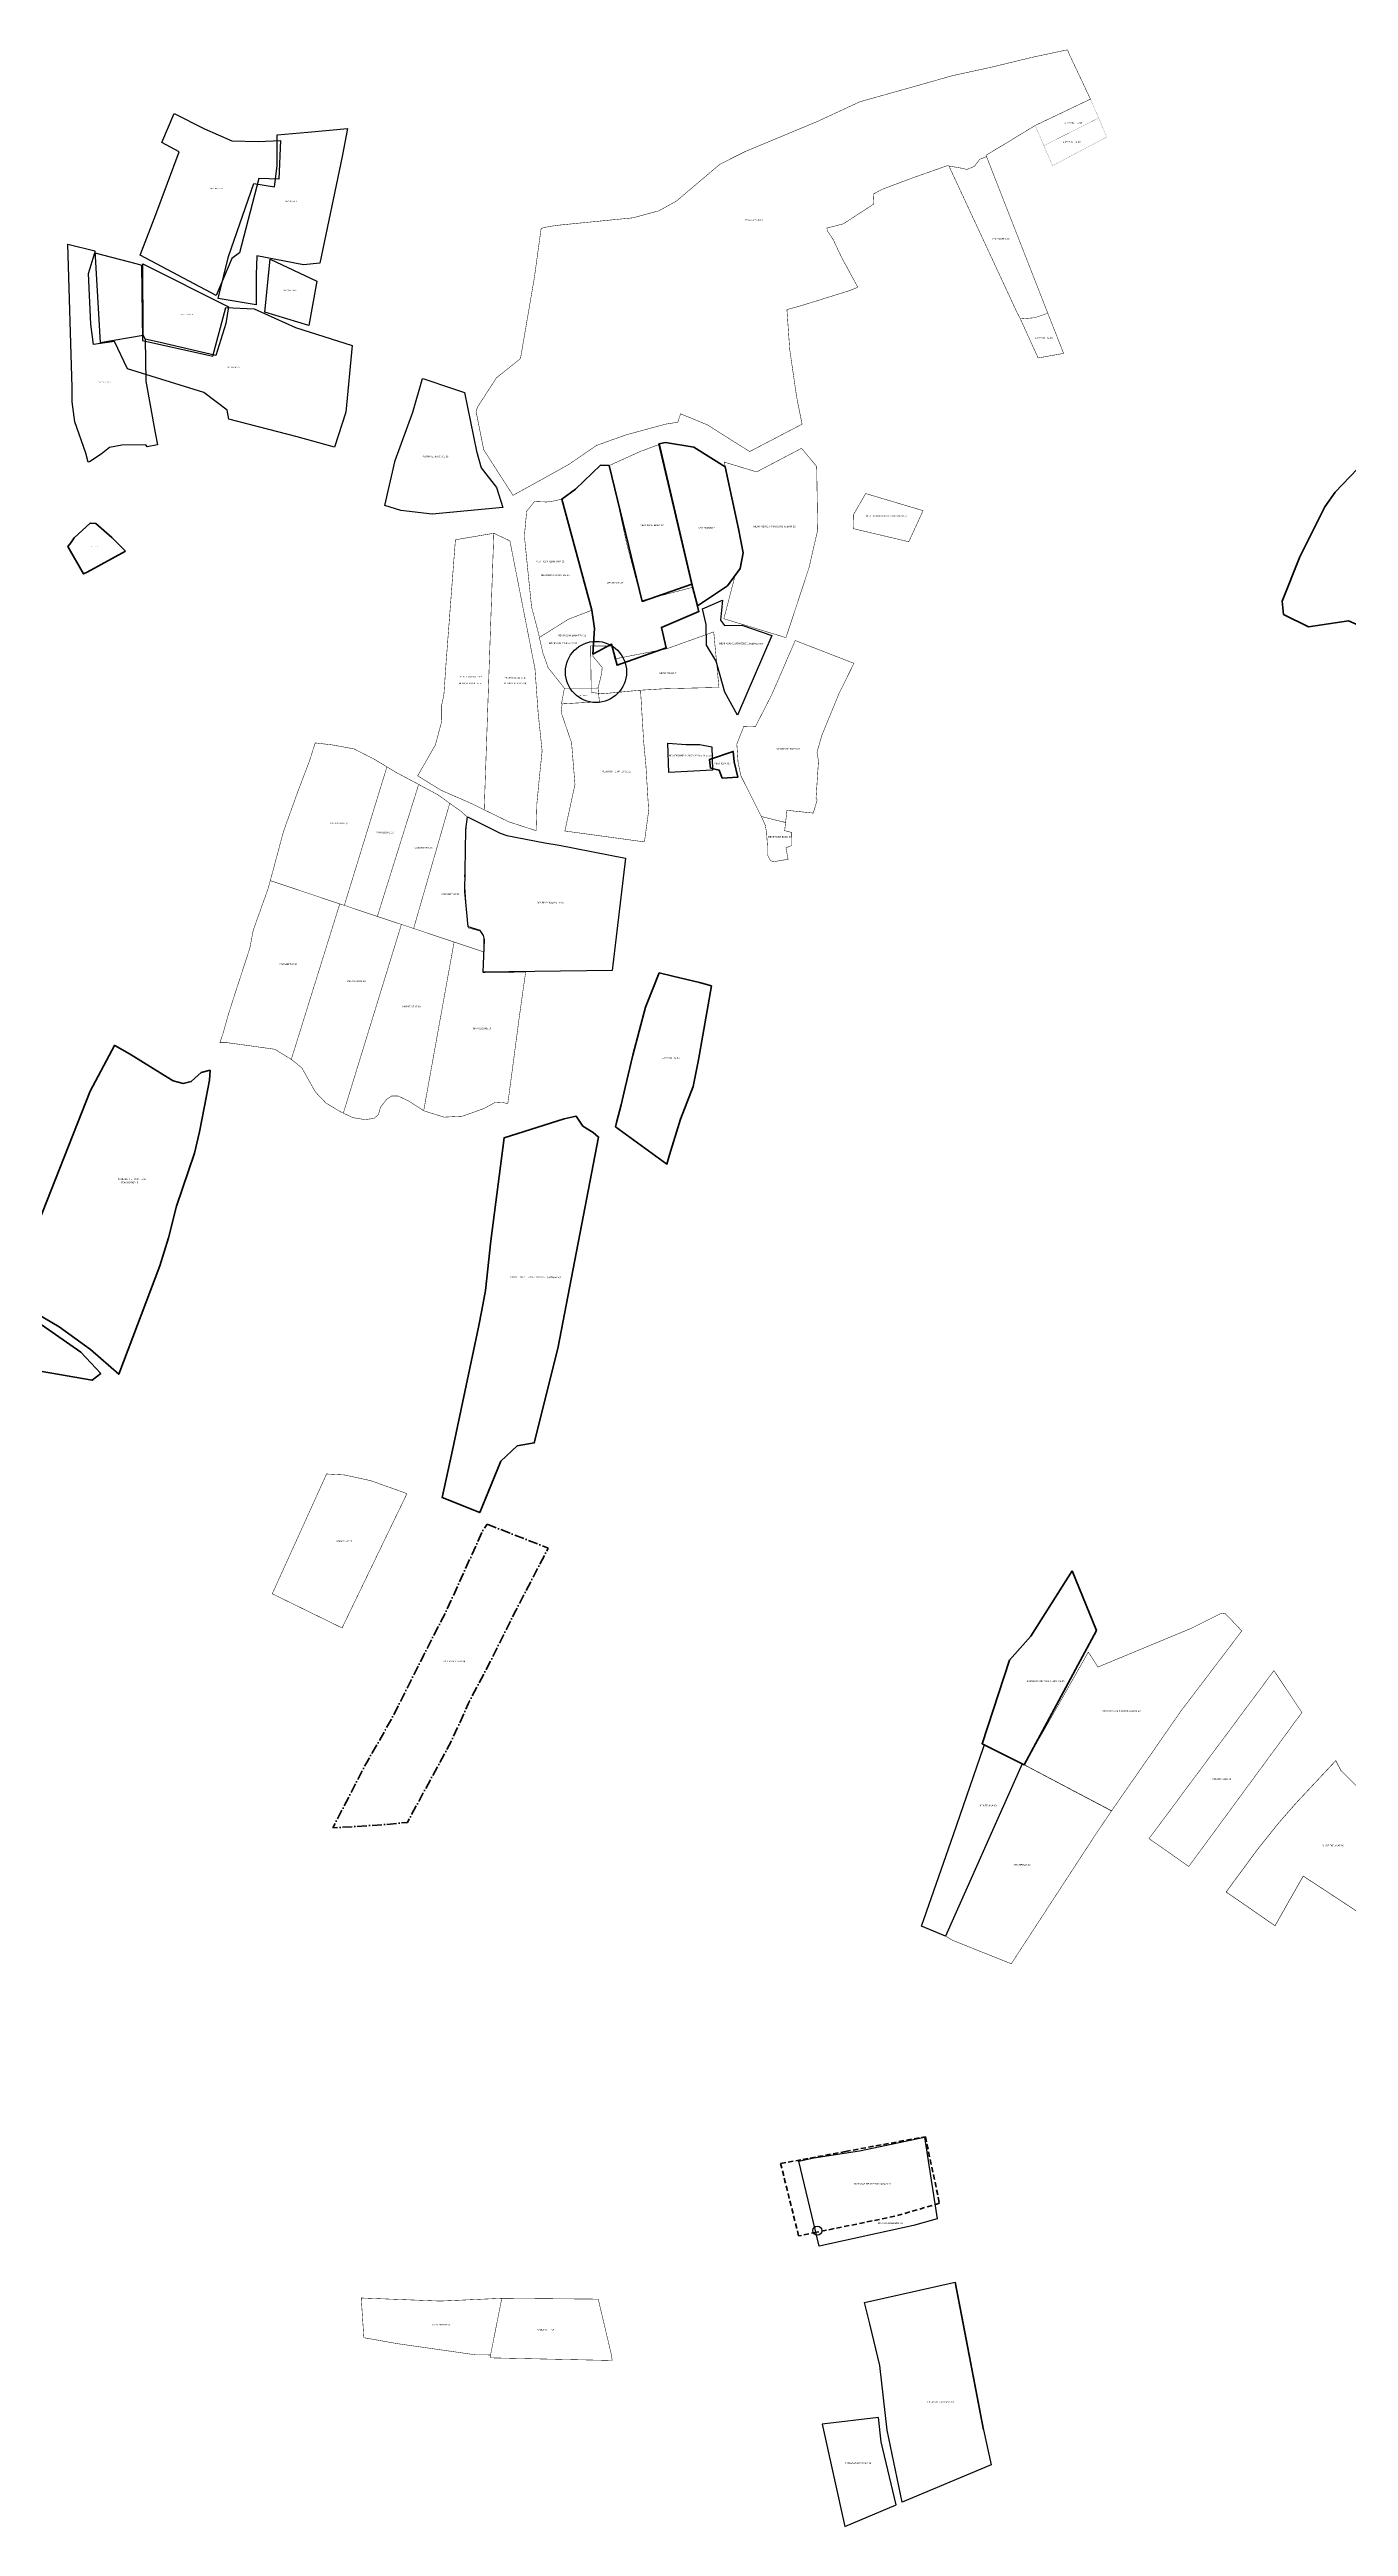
# Model space of a CAD drawing. Header units: metres. Extents: x 245125 to 394351, y 270578 to 4233311.
# Drawn here: x 268509 to 269308, y 4191200 to 4192721 of the extents above; entities that cross this region are included whole.
import ezdxf
from ezdxf.lldxf.tags import DXFTag

# ---------------------------------------------------------------- set-up
doc = ezdxf.new("R2010")
doc.units = ezdxf.units.M
for name, pattern in [('DASHDOT_LINE', [18, 12, -3, 0, -3]), ('HIDDEN2', [4.7625, 3.175, -1.5875]), ('t-orio', [0.79, 0.5, -0.12, 0.05, -0.12])]:
    doc.linetypes.add(name, pattern=pattern)
for name, color, linetype in [('t-orio', 7, 't-orio'), ('topo2010', 207, 'Continuous'), ('topo2011', 23, 'Continuous'), ('topo2013', 66, 'Continuous'), ('topo2015', 137, 'Continuous'), ('topo2016', 36, 'Continuous'), ('topo2017', 2, 'Continuous'), ('topo2018', 5, 'Continuous'), ('topo2019', 6, 'Continuous'), ('topo2020', 3, 'Continuous'), ('topo2021', 4, 'Continuous'), ('topo2022', 30, 'Continuous'), ('topo2023', 41, 'Continuous'), ('topo2026', 192, 'Continuous')]:
    doc.layers.add(name, color=color, linetype=linetype)
doc.styles.get("Standard").update_dxf_attribs({"font": 'arial.ttf'})
tags = doc.linetypes.add('BORDER2', pattern=[0.875, 0.25, -0.125, 0.25, -0.125, 0, -0.125]).pattern_tags.tags
tags[14:15] = [DXFTag(74, 4), DXFTag(75, 0), DXFTag(340, '0'), DXFTag(46, 1.0), DXFTag(50, 0.0), DXFTag(44, 0.0), DXFTag(45, 0.0)]
tags[12:13] = [DXFTag(74, 4), DXFTag(75, 0), DXFTag(340, '0'), DXFTag(46, 1.0), DXFTag(50, 0.0), DXFTag(44, 0.0), DXFTag(45, 0.0)]
tags[10:11] = [DXFTag(74, 4), DXFTag(75, 0), DXFTag(340, '0'), DXFTag(46, 1.0), DXFTag(50, 0.0), DXFTag(44, 0.0), DXFTag(45, 0.0)]
tags[8:9] = [DXFTag(74, 4), DXFTag(75, 0), DXFTag(340, '0'), DXFTag(46, 1.0), DXFTag(50, 0.0), DXFTag(44, 0.0), DXFTag(45, 0.0)]
tags[6:7] = [DXFTag(74, 4), DXFTag(75, 0), DXFTag(340, '0'), DXFTag(46, 1.0), DXFTag(50, 0.0), DXFTag(44, 0.0), DXFTag(45, 0.0)]
tags[4:5] = [DXFTag(74, 4), DXFTag(75, 0), DXFTag(340, '0'), DXFTag(46, 1.0), DXFTag(50, 0.0), DXFTag(44, 0.0), DXFTag(45, 0.0)]
tags = doc.linetypes.add('DASHDOT2', pattern=[0.5, 0.25, -0.125, 0, -0.125]).pattern_tags.tags
tags[10:11] = [DXFTag(74, 4), DXFTag(75, 0), DXFTag(340, '0'), DXFTag(46, 1.0), DXFTag(50, 0.0), DXFTag(44, 0.0), DXFTag(45, 0.0)]
tags[8:9] = [DXFTag(74, 4), DXFTag(75, 0), DXFTag(340, '0'), DXFTag(46, 1.0), DXFTag(50, 0.0), DXFTag(44, 0.0), DXFTag(45, 0.0)]
tags[6:7] = [DXFTag(74, 4), DXFTag(75, 0), DXFTag(340, '0'), DXFTag(46, 1.0), DXFTag(50, 0.0), DXFTag(44, 0.0), DXFTag(45, 0.0)]
tags[4:5] = [DXFTag(74, 4), DXFTag(75, 0), DXFTag(340, '0'), DXFTag(46, 1.0), DXFTag(50, 0.0), DXFTag(44, 0.0), DXFTag(45, 0.0)]
tags = doc.linetypes.add('HIDDEN', pattern=[0.375, 0.25, -0.125]).pattern_tags.tags
tags[6:7] = [DXFTag(74, 4), DXFTag(75, 0), DXFTag(340, '0'), DXFTag(46, 1.0), DXFTag(50, 0.0), DXFTag(44, 0.0), DXFTag(45, 0.0)]
tags[4:5] = [DXFTag(74, 4), DXFTag(75, 0), DXFTag(340, '0'), DXFTag(46, 1.0), DXFTag(50, 0.0), DXFTag(44, 0.0), DXFTag(45, 0.0)]

msp = doc.modelspace()

# ---------------------------------------------------------------- linework, layer by layer
at = {"color": 207}
msp.add_line((268765, 4192242.2), (268766, 4192249.9), dxfattribs=at)
for p, q in [((268766, 4192249.9), (268766, 4192249.9)), ((269108.2, 4191667.7), (269108.2, 4191667.7))]:
    msp.add_line(p, q)
at = {"color": 36}
msp.add_line((269065.9, 4191349.9), (269070, 4191328.7), dxfattribs=at)
at = {"layer": 't-orio', "color": 4, "const_width": 0.3}
msp.add_lwpolyline([(268825.6, 4192329), (268846.3, 4192329.1), (268847.1, 4192320.7), (268823.8, 4192319.4)], close=True, dxfattribs=at)
at = {"layer": 't-orio', "color": 30, "linetype": 't-orio', "ltscale": 40, "const_width": 0.3}
msp.add_lwpolyline([(269108.3, 4191667.7), (269110.3, 4191671.1), (269147.7, 4191736.9), (269153.6, 4191727.7), (269185.9, 4191741.1), (269210.5, 4191751.3), (269228.7, 4191760.4), (269231.6, 4191760.8), (269236.6, 4191755.6), (269242, 4191749.9), (269220.8, 4191721.9), (269204.7, 4191700.8), (269185.8, 4191673.6), (269164.3, 4191642.7), (269162, 4191639.4)], close=True, dxfattribs=at)
at = {"layer": 'topo2010', "color": 207}
for p, q in [((268764.4, 4192204.1), (268765, 4192242.2)), ((268766, 4192249.9), (268786.1, 4192240)), ((268786.1, 4192240), (268790.2, 4192238.6)), ((268790.2, 4192238.6), (268813.6, 4192234)), ((268813.6, 4192234), (268822.3, 4192232.6)), ((268822.3, 4192232.6), (268863.1, 4192224.6)), ((268863.1, 4192224.6), (268855, 4192155.6)), ((268766.5, 4192182.5), (268764.4, 4192204.1)), ((268773.8, 4192180.1), (268766.5, 4192182.5)), ((268775.9, 4192177), (268773.8, 4192180.1)), ((268775.6, 4192154.5), (268776.5, 4192174.7)), ((268776.5, 4192174.7), (268775.9, 4192177)), ((268855, 4192155.6), (268775.6, 4192154.5))]:
    msp.add_line(p, q, dxfattribs=at)
at = {"layer": 'topo2011', "color": 23}
for p, q in [((268910.5, 4192377.8), (268922.8, 4192383.1)), ((268912.8, 4192368.1), (268910.5, 4192377.8)), ((268922.8, 4192383.1), (268921.5, 4192370.8)), ((268913, 4192355.4), (268912.8, 4192368.1)), ((268921.5, 4192370.8), (268924.1, 4192367.5)), ((268924.1, 4192367.5), (268934.6, 4192367.7)), ((268934.6, 4192367.7), (268953.1, 4192361.4)), ((268918.9, 4192345.7), (268913, 4192355.4)), ((268953.1, 4192361.4), (268932.1, 4192312.5)), ((268924.2, 4192326.6), (268918.9, 4192345.7)), ((268932.1, 4192312.5), (268924.2, 4192326.6)), ((268889.8, 4192277.3), (268889.2, 4192295.2)), ((268889.2, 4192295.2), (268900.5, 4192294.4)), ((268900.5, 4192294.4), (268908.8, 4192294.4)), ((268908.8, 4192294.4), (268916.3, 4192292.9)), ((268916.3, 4192292.9), (268916.6, 4192278.7)), ((268916.6, 4192278.7), (268889.8, 4192277.3))]:
    msp.add_line(p, q, dxfattribs=at)
at = {"layer": 'topo2011', "color": 23, "linetype": 'HIDDEN', "lineweight": 60, "ltscale": 6}
msp.add_lwpolyline([(268750.4, 4191831.8), (268773.6, 4191822.6), (268786.6, 4191854.2), (268796.5, 4191863.5), (268807.1, 4191865.4), (268821.6, 4191923.3), (268846.6, 4192053.3), (268843.3, 4192056.1), (268837, 4192060), (268832.8, 4192066.2), (268825.4, 4192064.4), (268788.5, 4192052.9), (268780.3, 4191989.6), (268777, 4191959), (268774.9, 4191947), (268772.8, 4191936.4), (268756.9, 4191860.9), (268750.4, 4191831.8), (268773.6, 4191822.6)], dxfattribs=at)
at = {"layer": 'topo2013', "color": 66}
for points in [[(268612.8, 4192568.5), (268619.2, 4192594.3), (268634.6, 4192639), (268647.3, 4192637), (268649.1, 4192650), (268649.1, 4192669), (268667.8, 4192670.7), (268692.3, 4192672.9), (268689, 4192655.7), (268675.3, 4192590.2), (268665.2, 4192589.2), (268636.5, 4192594.6), (268636.1, 4192582.9), (268636.1, 4192564.5)], [(268537, 4192596.5), (268562.9, 4192589.8), (268565.6, 4192588.8), (268566.2, 4192542.7), (268609.4, 4192533), (268617.5, 4192562.8), (268634.8, 4192562), (268660.2, 4192550.6), (268695.2, 4192539.5), (268691.2, 4192498.5), (268684.2, 4192477), (268661.4, 4192483.4), (268619.3, 4192494.3), (268618.3, 4192499.9), (268603.9, 4192510.7), (268557, 4192525.2), (268549.1, 4192542.1), (268536.2, 4192540.1), (268534.5, 4192552.7), (268533.1, 4192583.7), (268537, 4192596.5)]]:
    msp.add_lwpolyline(points, close=True, dxfattribs=at)
at = {"layer": 'topo2015', "color": 137}
for p, q in [((269112.3, 4191746.7), (269137.7, 4191786.8)), ((269099.3, 4191731.9), (269112.3, 4191746.7)), ((269082.4, 4191680.6), (269099.3, 4191731.9))]:
    msp.add_line(p, q, dxfattribs=at)
at = {"layer": 'topo2015', "color": 137, "linetype": 'HIDDEN', "lineweight": 40, "ltscale": 4}
for points in [[(268883.8, 4192154.2), (268892.3, 4192152.1), (268908.7, 4192148.2), (268916, 4192146.1), (268908.1, 4192100.8), (268904.7, 4192084.4), (268897, 4192064.2), (268890.3, 4192042.4), (268888.6, 4192036.7), (268859.3, 4192058), (268857, 4192059.6), (268857.7, 4192062.2), (268860.4, 4192073.1), (268862.9, 4192083.8), (268867.7, 4192103.5), (268875.4, 4192133), (268879.5, 4192143.3), (268883.8, 4192154.2)], [(269137.7, 4191786.8), (269152.7, 4191750.2), (269123.8, 4191696.6), (269108.2, 4191667.7), (269082.4, 4191680.6), (269099.3, 4191731.9), (269112.3, 4191746.7), (269137.7, 4191786.8)]]:
    msp.add_lwpolyline(points, dxfattribs=at)
at = {"layer": 'topo2016', "color": 36}
for p, q in [((269010.1, 4191337.4), (269065.9, 4191349.9)), ((269010.1, 4191337.4), (269065.9, 4191349.9)), ((269083.3, 4191259.1), (269065.9, 4191349.9)), ((269013.4, 4191324.2), (269010.1, 4191337.4)), ((269070, 4191328.7), (269083.3, 4191259.1)), ((269019.5, 4191298.6), (269013.4, 4191324.2)), ((269024, 4191258.8), (269019.5, 4191298.6)), ((269033.3, 4191214.6), (269024, 4191258.8)), ((269083.3, 4191259.1), (269088, 4191237.6)), ((269088, 4191237.6), (269033.3, 4191214.6))]:
    msp.add_line(p, q, dxfattribs=at)
at = {"layer": 'topo2016', "color": 36, "linetype": 'HIDDEN2', "lineweight": 40}
msp.add_lwpolyline([(269047.5, 4191439.2), (269056.2, 4191398.3), (269028.7, 4191390.3), (268980.6, 4191380.5), (268969.6, 4191378.2), (268958.5, 4191422.8), (268972.1, 4191425.2), (268998.4, 4191430.1), (269047.5, 4191439.2)], dxfattribs=at)
at = {"layer": 'topo2016', "color": 36, "linetype": 'HIDDEN', "lineweight": 30}
msp.add_lwpolyline([(269054.7, 4191388.7), (269040.3, 4191384.6), (268982.3, 4191372), (268969.7, 4191424.2), (268978.9, 4191426.3), (269007, 4191430.6), (269046.9, 4191438.9), (269054.7, 4191388.7)], dxfattribs=at)
at = {"layer": 'topo2016', "color": 36}
msp.add_lwpolyline([(268984, 4191262.6), (268998, 4191199.7), (269029.6, 4191213), (269020.3, 4191251.8), (269018.6, 4191266.7), (268984, 4191262.6)], dxfattribs=at)
at = {"layer": 'topo2016', "color": 1}
msp.add_circle((268981.1, 4191381.5), 2.8, dxfattribs=at)
at = {"layer": 'topo2017', "color": 2, "linetype": 'HIDDEN', "lineweight": 40, "ltscale": 9}
for points in [[(268907.4, 4192379.6), (268903.9, 4192392.9), (268883.7, 4192479.1), (268887.7, 4192479.9), (268905.2, 4192477.1), (268924.5, 4192465.1), (268932.6, 4192426.9), (268935.4, 4192412.1), (268933.7, 4192402.6), (268925.9, 4192392), (268907.4, 4192379.6)], [(268853.1, 4192465.8), (268847.7, 4192466), (268832.4, 4192451.3), (268824, 4192445.2), (268842.4, 4192376.9), (268844.1, 4192365.6), (268843.1, 4192350), (268854.6, 4192356), (268858, 4192343.1), (268888.2, 4192353.9), (268885.2, 4192366.4), (268908.3, 4192376.1), (268903.9, 4192392.9), (268873.5, 4192382.3)]]:
    msp.add_lwpolyline(points, close=True, dxfattribs=at)
at = {"layer": 'topo2017', "color": 2, "linetype": 'HIDDEN', "lineweight": 40, "ltscale": 5}
msp.add_lwpolyline([(268922.5, 4192273.8), (268932.3, 4192274.4), (268930, 4192283.7), (268929.4, 4192290.2), (268914.7, 4192285.2), (268915.5, 4192279.9), (268920.7, 4192278.7)], close=True, dxfattribs=at)
at = {"layer": 'topo2017', "color": 1}
msp.add_circle((268845, 4192339), 18.8, dxfattribs=at)
at = {"layer": 'topo2018', "color": 5, "linetype": 'DASHDOT2', "lineweight": 60, "ltscale": 5, "flags": 128}
msp.add_lwpolyline([(269267.7, 4192374.2), (269283.1, 4192366.7), (269307.6, 4192370.4), (269321.7, 4192364.2), (269343.9, 4192352.8), (269346.6, 4192348.4), (269346.7, 4192343.9), (269344.2, 4192335.2), (269338.8, 4192330.9), (269359.3, 4192318.2), (269385.3, 4192298.2), (269412.8, 4192358.2), (269423.8, 4192388.3), (269433.5, 4192411.6), (269442.6, 4192431.6), (269463.3, 4192431), (269522.1, 4192428.2), (269546.9, 4192422.3), (269544.1, 4192437.5), (269548.3, 4192460.6), (269546.7, 4192471.8), (269543.3, 4192478.4), (269537.9, 4192484.8), (269513.9, 4192504), (269508.6, 4192507.8), (269493.9, 4192502.4), (269435.5, 4192484.4), (269417.4, 4192519.1), (269405.9, 4192538.9), (269385.9, 4192532.5), (269334.1, 4192526.1), (269330.6, 4192496.4), (269327.4, 4192478.7), (269322, 4192468.6), (269317.7, 4192468.4), (269299.5, 4192449.4), (269293, 4192440.5), (269291.6, 4192437.6), (269277.8, 4192409.8), (269266.8, 4192382.4)], close=True, dxfattribs=at)
at = {"layer": 'topo2018', "color": 5, "linetype": 'DASHDOT2', "lineweight": 60, "ltscale": 0.3}
msp.add_lwpolyline([(268555.7, 4192413.3), (268532.3, 4192400.4), (268530, 4192399.2), (268520.4, 4192416.1), (268522.1, 4192418.4), (268524.3, 4192421.3), (268524.3, 4192421.3), (268534, 4192430.5), (268537.5, 4192430.3), (268547.3, 4192421.5), (268555.7, 4192413.3)], close=True, dxfattribs=at)
at = {"layer": 'topo2018', "color": 5, "linetype": 'BORDER2', "lineweight": 60, "ltscale": 20}
msp.add_lwpolyline([(268501.4, 4191944.6), (268515.1, 4191936.7), (268534.2, 4191922.8), (268551.6, 4191907.6), (268576.8, 4191974.2), (268582.2, 4191991.4), (268587.1, 4192010.8), (268598.1, 4192043.3), (268601.2, 4192056.5), (268604.3, 4192072.3), (268607.5, 4192088.2), (268607.8, 4192094.3), (268602.3, 4192092.9), (268598.5, 4192089.4), (268596.2, 4192087.4), (268591.3, 4192086.2), (268585.1, 4192087.9), (268578.8, 4192091.7), (268559.3, 4192103.8), (268549.6, 4192109.3), (268549, 4192109.6), (268549, 4192109.6), (268534.1, 4192081.4), (268483.5, 4191953.1)], dxfattribs=at)
at = {"layer": 'topo2018', "color": 5, "linetype": 'DASHDOT2', "lineweight": 60, "ltscale": 12, "flags": 128}
msp.add_lwpolyline([(268320, 4191889.7), (268314.6, 4191893.7), (268316, 4191900.6), (268314.1, 4191915.7), (268309.5, 4191945.7), (268309.5, 4191955.4), (268312.3, 4191969), (268317.2, 4191975.3), (268323.3, 4191977.3), (268337.1, 4191973.1), (268352.4, 4191968.2), (268378.9, 4191967.7), (268398, 4191967.8), (268418.5, 4191964.4), (268447.6, 4191957.6), (268470.6, 4191952.2), (268486.3, 4191946.4), (268503.9, 4191938.2), (268528.3, 4191921.2), (268540.6, 4191908.1), (268535.2, 4191903.9), (268487.9, 4191912.2), (268476.6, 4191916.3), (268452.7, 4191913.9), (268434, 4191917.6), (268418.6, 4191921.7), (268396.3, 4191925.5), (268372.1, 4191930.3), (268364.6, 4191898.5), (268360.5, 4191876.2), (268345.7, 4191880.6), (268329.2, 4191883)], close=True, dxfattribs=at)
at = {"layer": 'topo2018', "color": 5, "linetype": 'DASHDOT_LINE', "lineweight": 60, "ltscale": 0.5, "flags": 128}
msp.add_lwpolyline([(268778.1, 4191815.4), (268815.7, 4191800.8), (268795.7, 4191762.5), (268779.2, 4191729.4), (268766.4, 4191705), (268756.3, 4191682.5), (268739, 4191650.6), (268729.1, 4191632.3), (268718.4, 4191631.2), (268696.4, 4191629.7), (268683.2, 4191628.9), (268694.9, 4191651.5), (268703.7, 4191668.5), (268711.4, 4191681.7), (268720.7, 4191698.4), (268738.9, 4191734.7), (268752.8, 4191761.7), (268775.4, 4191811.4)], close=True, dxfattribs=at)
at = {"layer": 'topo2019', "color": 6, "ltscale": 10, "const_width": 0.3}
for points in [[(268811.3, 4192611.5), (268816, 4192612.6), (268822.4, 4192613.5), (268867.9, 4192618), (268883.7, 4192622.3), (268894.5, 4192628.3), (268921.2, 4192650.9), (268937, 4192658.8), (268981.4, 4192677.3), (269007.3, 4192689.3), (269040.5, 4192698.6), (269064.1, 4192705.3), (269087.6, 4192710.4), (269113.7, 4192716.7), (269134.9, 4192721.2), (269136.1, 4192718.2), (269149, 4192690.9), (269115, 4192674.7), (269099.9, 4192665.5), (269084.8, 4192656.4), (269085.1, 4192655.6), (269080.9, 4192653.9), (269077.7, 4192649.6), (269073, 4192647.7), (269069.1, 4192648.6), (269062, 4192649.8), (269060.8, 4192650), (269055.6, 4192648.1), (269050.4, 4192646.3), (269039.9, 4192642.6), (269020.5, 4192635.3), (269015.4, 4192632.5), (269015.7, 4192626.4), (268997.1, 4192614.3), (268987, 4192611.7), (268987.2, 4192610.1), (268990.9, 4192604.5), (268996.2, 4192593.3), (269006, 4192575.3), (269000.1, 4192573), (268972.1, 4192564.3), (268962.4, 4192561.6), (268964.1, 4192537.3), (268968.3, 4192508.3), (268971.7, 4192491.2), (268939.5, 4192474.4), (268929.3, 4192480.8), (268913.5, 4192490.8), (268897, 4192497.6), (268895.3, 4192492.4), (268888.1, 4192491.3), (268864, 4192484.8), (268845.4, 4192478.2), (268828.3, 4192466.5), (268810.9, 4192456.8), (268794, 4192447.5), (268783.1, 4192464.4), (268776, 4192475.5), (268771.3, 4192499), (268772.2, 4192501.7), (268783.8, 4192519.7), (268798.6, 4192531.5), (268807.1, 4192581)], [(269085.1, 4192655.6), (269122.8, 4192559.3), (269114.7, 4192556.6), (269105.9, 4192555.9), (269103.6, 4192560.3), (269098.3, 4192571.8), (269062, 4192649.8), (269069.1, 4192648.6), (269073, 4192647.7), (269077.7, 4192649.6), (269080.9, 4192653.9)], [(269122.8, 4192559.3), (269132.5, 4192534.7), (269116.8, 4192531.9), (269105.9, 4192555.9), (269114.7, 4192556.6)]]:
    msp.add_lwpolyline(points, close=True, dxfattribs=at)
at = {"layer": 'topo2019', "color": 6, "ltscale": 2}
for points in [[(268611.6, 4192570.2), (268564.8, 4192595), (268574.5, 4192620), (268588.8, 4192658.6), (268578.1, 4192664.3), (268585.7, 4192682.1), (268604.3, 4192672.6), (268621.2, 4192665.2), (268637.4, 4192664.9), (268651, 4192665.4), (268650.1, 4192641.8), (268637.7, 4192642.1), (268625.8, 4192596.4), (268621.2, 4192592.9), (268611.6, 4192570.2)], [(268520.3, 4192601.8), (268536.9, 4192597.6), (268540.2, 4192541.3), (268566.7, 4192545.9), (268567.8, 4192543.4), (268568.2, 4192517.6), (268574, 4192485.9), (268575.4, 4192478.5), (268569.1, 4192477.2), (268568.3, 4192478.6), (268553.6, 4192478.3), (268545.9, 4192476.9), (268540.9, 4192472.7), (268533.6, 4192468), (268532.8, 4192467.9), (268531.4, 4192473.4), (268524.7, 4192492.6), (268522.9, 4192505), (268523, 4192513.7), (268520.3, 4192601.8)], [(268567.8, 4192543.4), (268566.7, 4192545.9), (268566.5, 4192589.8), (268619.2, 4192563.3), (268617.5, 4192553.1), (268611.3, 4192533.5), (268577, 4192541.3)], [(268668.4, 4192551.9), (268641.5, 4192560.1), (268644.8, 4192592.6), (268673.5, 4192579)], [(268715.3, 4192441.3), (268721.6, 4192468.8), (268732.5, 4192498.6), (268738.4, 4192519.2), (268739.1, 4192519), (268756.2, 4192513.3), (268764.2, 4192510.7), (268771.6, 4192474.7), (268774.5, 4192464.3), (268783.8, 4192452.3), (268787.8, 4192440.1), (268744.4, 4192436), (268725.1, 4192438.2)]]:
    msp.add_lwpolyline(points, close=True, dxfattribs=at)
at = {"layer": 'topo2019', "color": 6, "ltscale": 5, "const_width": 0.1}
msp.add_lwpolyline([(269115, 4192674.7), (269149, 4192690.9), (269154, 4192679.3), (269120.4, 4192662.3)], close=True, dxfattribs=at)
at = {"layer": 'topo2019', "color": 6, "const_width": 0.1}
msp.add_lwpolyline([(269120.3, 4192662.3), (269154, 4192679.3), (269159, 4192667.6), (269125.7, 4192650)], close=True, dxfattribs=at)
at = {"layer": 'topo2019', "color": 6, "ltscale": 50, "const_width": 0.3}
for points in [[(268776.3, 4192254.3), (268769.1, 4192257.9), (268749.8, 4192266.3), (268735.4, 4192275.2), (268746.3, 4192294.2), (268750.2, 4192308.8), (268750.1, 4192318.4), (268751.5, 4192324.9), (268752.9, 4192345.2), (268758.6, 4192420.2), (268782.2, 4192424.2)], [(268782.2, 4192424.2), (268792.1, 4192419.5), (268807.5, 4192341), (268809.5, 4192313.3), (268811.9, 4192290.6), (268810, 4192271.9), (268808.7, 4192258.2), (268808.2, 4192241.5), (268791.5, 4192246.9), (268776.3, 4192254.3)], [(268672.4, 4192295.4), (268682.8, 4192294.2), (268696.4, 4192291.7), (268709.2, 4192285.1), (268716.5, 4192280.7), (268690.3, 4192195.6), (268687.5, 4192196.5), (268644.8, 4192210.8), (268652.9, 4192241), (268661.8, 4192265.7), (268668.8, 4192284.1)], [(268716.5, 4192280.7), (268721.4, 4192277.7), (268736, 4192269.9), (268710.6, 4192188.8), (268690.3, 4192195.6)], [(268736, 4192269.9), (268747.9, 4192263.5), (268755.1, 4192258.3), (268732.9, 4192181.4), (268725.4, 4192183.9), (268710.6, 4192188.8)], [(268687.5, 4192196.5), (268657.7, 4192101), (268647.6, 4192107.2), (268627.6, 4192110), (268618, 4192111.3), (268613.8, 4192111.3), (268615.8, 4192117.1), (268619.3, 4192129.6), (268626.8, 4192152.8), (268630.7, 4192164.6), (268632.2, 4192169.3), (268634.3, 4192180.3), (268643.5, 4192206.1), (268644.8, 4192210.8)], [(268725.4, 4192183.9), (268689.7, 4192068), (268687.6, 4192069), (268679, 4192074.2), (268672.5, 4192081), (268664.2, 4192095.8), (268657.7, 4192101), (268687.5, 4192196.5), (268690.3, 4192195.6), (268710.6, 4192188.8)], [(268757.8, 4192173.1), (268739.1, 4192069.5), (268729.9, 4192075.4), (268723.4, 4192078.5), (268719.4, 4192078.5), (268716.3, 4192076.5), (268712.5, 4192071.5), (268711.3, 4192067.1), (268708.5, 4192064.7), (268702.9, 4192064), (268695.6, 4192065.2), (268689.7, 4192068), (268725.4, 4192183.9), (268732.9, 4192181.4)], [(268776, 4192167), (268776.1, 4192159.7), (268775.6, 4192154.3), (268801.8, 4192154.6), (268800.4, 4192145.1), (268797.6, 4192125.1), (268793.7, 4192095.5), (268790.8, 4192073.9), (268787.4, 4192074.5), (268785.2, 4192074.6), (268782.9, 4192074.5), (268776.1, 4192070.8), (268763, 4192066.1), (268751.7, 4192065.5), (268739.2, 4192069.4), (268739.1, 4192069.5), (268757.8, 4192173.1)]]:
    msp.add_lwpolyline(points, close=True, dxfattribs=at)
at = {"layer": 'topo2019', "color": 6, "ltscale": 49, "const_width": 0.3}
msp.add_lwpolyline([(268755.1, 4192258.3), (268762.3, 4192253.2), (268766, 4192249.7), (268764.8, 4192238), (268764.1, 4192213.4), (268765.8, 4192187.9), (268766.7, 4192181.7), (268773.6, 4192179.9), (268775.8, 4192176.8), (268776, 4192167), (268757.8, 4192173.1), (268732.9, 4192181.4)], close=True, dxfattribs=at)
at = {"layer": 'topo2019', "color": 6, "lineweight": 35, "ltscale": 7.5, "const_width": 0.3}
msp.add_lwpolyline([(269100.3, 4191545.4), (269085.1, 4191551.5), (269080, 4191553.5), (269064.1, 4191559.9), (269059.9, 4191562.4), (269045.2, 4191568.5), (269063.4, 4191620.8), (269064.8, 4191624.9), (269083.2, 4191678.2), (269083.8, 4191679.9), (269085.8, 4191678.8), (269107.1, 4191668.2), (269161.9, 4191639.3), (269151.6, 4191624)], close=True, dxfattribs=at)
at = {"layer": 'topo2019', "color": 6}
msp.add_lwpolyline([(269083.8, 4191679.9), (269085.8, 4191678.8), (269107.1, 4191668.2), (269059.9, 4191562.4), (269045.2, 4191568.5), (269063.4, 4191620.8), (269064.8, 4191624.9), (269083.2, 4191678.2), (269083.8, 4191679.9)], dxfattribs=at)
at = {"layer": 'topo2019', "color": 6, "linetype": 't-orio', "ltscale": 50, "const_width": 0.3}
for points in [[(268700.7, 4191340.1), (268749.3, 4191338.2), (268787.1, 4191339.9), (268780.2, 4191305.1), (268773.3, 4191305.2), (268770.9, 4191305.2), (268722.6, 4191312.1), (268702.3, 4191315.7)], [(268787.1, 4191339.9), (268846.4, 4191339.4), (268854.2, 4191306.4), (268855, 4191301.7), (268781.4, 4191303.3), (268779.9, 4191303.3), (268780.2, 4191305.1)]]:
    msp.add_lwpolyline(points, close=True, dxfattribs=at)
at = {"layer": 'topo2020', "color": 3, "lineweight": 40, "ltscale": 50, "const_width": 0.3}
msp.add_lwpolyline([(268679.4, 4191846.3), (268690.4, 4191845.7), (268706.5, 4191842.2), (268706.5, 4191842.2), (268724.8, 4191835.7), (268728.8, 4191834.2), (268688.9, 4191751.7), (268667.5, 4191762.2), (268646, 4191772.7)], close=True, dxfattribs=at)
at = {"layer": 'topo2020', "color": 3, "ltscale": 5, "const_width": 0.35}
msp.add_lwpolyline([(269299.8, 4191670.2), (269303, 4191664.1), (269312.9, 4191654.3), (269334.6, 4191635.1), (269345.6, 4191624), (269334.5, 4191603.7), (269324.2, 4191582.9), (269319.4, 4191573.3), (269279.8, 4191599.3), (269273.1, 4191587.5), (269271.1, 4191584), (269262.5, 4191568.8), (269259.5, 4191570.8), (269242.9, 4191582.3), (269232.4, 4191589.5), (269243.1, 4191604), (269251.4, 4191615.3), (269264.6, 4191631.8), (269275.2, 4191643.9)], close=True, dxfattribs=at)
at = {"layer": 'topo2021', "color": 4, "const_width": 0.3}
for points in [[(268824, 4192445.2), (268842.4, 4192376.9), (268844.1, 4192365.6), (268843.1, 4192348.7), (268848.8, 4192341.8), (268848.6, 4192338.7), (268847.5, 4192333.9), (268846.3, 4192329.1), (268825.6, 4192329), (268815.6, 4192341.6), (268812.4, 4192350.6), (268810.2, 4192360.2), (268809.8, 4192362.3), (268805.4, 4192379), (268802.8, 4192404.5), (268801, 4192422.6), (268802.4, 4192437.7), (268807.2, 4192443.7), (268814.8, 4192443.4), (268818.9, 4192444), (268824, 4192445.2)], [(268825.6, 4192329), (268846.3, 4192329.1), (268847.5, 4192333.9), (268848.6, 4192338.7), (268848.8, 4192341.8), (268843.1, 4192348.7), (268844.1, 4192365.6), (268842.4, 4192376.9), (268828.1, 4192371.4), (268810.2, 4192360.2), (268812.4, 4192350.6), (268815.6, 4192341.6), (268825.6, 4192329)]]:
    msp.add_lwpolyline(points, dxfattribs=at)
msp.add_lwpolyline([(268841.7, 4192355), (268854.6, 4192354.9), (268856.5, 4192347), (268888.4, 4192353.2), (268917.4, 4192363.6), (268920.6, 4192329.5), (268887.4, 4192328.7), (268871.2, 4192327.7), (268849, 4192325.6), (268842.1, 4192326.4)], close=True, dxfattribs=at)
at = {"layer": 'topo2022', "color": 30, "linetype": 't-orio', "ltscale": 35, "const_width": 0.3}
for points in [[(268923.9, 4192467.9), (268943.8, 4192461.9), (268971.4, 4192476.4), (268980.7, 4192465.2), (268981.3, 4192426.2), (268976, 4192403.1), (268961.8, 4192360.1), (268950.9, 4192363.4), (268923.6, 4192371.7), (268924.4, 4192374.6), (268930.1, 4192396.6), (268930.5, 4192398.2), (268933.7, 4192402.6), (268935.4, 4192412.1), (268932.6, 4192426.9)], [(269010.8, 4192448.6), (269046.1, 4192438.1), (269037.3, 4192419), (269003.4, 4192427), (269003.2, 4192435.4)]]:
    msp.add_lwpolyline(points, close=True, dxfattribs=at)
at = {"layer": 'topo2022', "color": 30, "linetype": 't-orio', "ltscale": 45, "const_width": 0.3}
msp.add_lwpolyline([(268824.2, 4192319.4), (268847.1, 4192320.7), (268846.6, 4192325.9), (268849, 4192325.6), (268871.2, 4192327.7), (268872.4, 4192327.8), (268874.3, 4192296.6), (268875.7, 4192281.6), (268877.4, 4192253.7), (268874.8, 4192234.6), (268825.9, 4192241.3), (268827.9, 4192250.6), (268832.1, 4192269.9), (268830, 4192295.5), (268823.6, 4192314.2)], close=True, dxfattribs=at)
at = {"layer": 'topo2023', "linetype": 't-orio', "lineweight": -2, "ltscale": 60, "const_width": 0.3}
msp.add_lwpolyline([(268853.4, 4192465.9), (268872.4, 4192474.5), (268884.3, 4192478.9), (268904.8, 4192391.1), (268873.1, 4192382.8), (268863.8, 4192418.2)], close=True, dxfattribs=at)
at = {"layer": 'topo2023', "linetype": 't-orio', "ltscale": 3, "const_width": 0.3}
for points in [[(268967.5, 4192358.3), (269003.6, 4192344.3), (268999.3, 4192335.6), (268994.4, 4192325.7), (268983.8, 4192299.9), (268980.9, 4192289.7), (268981.8, 4192284.3), (268980.3, 4192261.4), (268981, 4192260.4), (268978.6, 4192252.3), (268962.4, 4192254), (268961.6, 4192246.5), (268946.7, 4192250.2), (268934.1, 4192275.2), (268932.4, 4192283.2), (268931.6, 4192294.7), (268935.9, 4192305.6), (268943, 4192305.4), (268953.2, 4192325.3)], [(268961.6, 4192246.5), (268961, 4192241.5), (268965.3, 4192240.4), (268965.2, 4192232.3), (268961.8, 4192231), (268963.1, 4192223.9), (268953.9, 4192222.4), (268952.2, 4192223.2), (268950.4, 4192226.7), (268950.4, 4192232.4), (268949.9, 4192240.2), (268949.1, 4192244.8), (268946.7, 4192250.2)]]:
    msp.add_lwpolyline(points, close=True, dxfattribs=at)
at = {"layer": 'topo2026', "ltscale": 40, "const_width": 0.3}
msp.add_lwpolyline([(269261.8, 4191725.5), (269279, 4191699.8), (269211.8, 4191608.4), (269209.4, 4191605.2), (269195.9, 4191614.7), (269185, 4191622.3), (269187.4, 4191625.5)], close=True, dxfattribs=at)

# ---------------------------------------------------------------- texts
at = {"layer": 't-orio', "color": 137, "char_height": 1, "attachment_point": 1}
for insert, width in [((268811.4, 4192399), 27.472), ((268816.1, 4192357.1), 20.061)]:
    msp.add_mtext('MEΛΙΓΚΩΝHΣ ΝΙΟΝΙΟΣ-15', dxfattribs=dict(at, insert=insert, width=width))
at = {"layer": 't-orio', "color": 4, "insert": (268832, 4192324.9), "char_height": 0.5, "width": 9.675, "attachment_point": 1}
msp.add_mtext('MEΛΙΓΚΩΝΗ ΔΗΜΗΤΡΑ-21', dxfattribs=at)
at = {"layer": 't-orio', "color": 137, "lineweight": 80, "ltscale": 20, "insert": (268552.9, 4192025.8), "char_height": 1, "width": 4.974, "attachment_point": 1}
msp.add_mtext('ΣΤΑΥΛΙΩΤΗΣ-15', dxfattribs=at)
at = {"layer": 't-orio', "color": 30, "ltscale": 3, "insert": (269156.4, 4191701.1), "char_height": 1, "width": 36.917, "attachment_point": 1}
msp.add_mtext('ΣΤΑΥΡΟΥΛΙΑΣ ΓΙΩΡΓΟΣ ΧΑΒΑΡΙ-22', dxfattribs=at)
at = {"layer": 'topo2010', "color": 207, "lineweight": 80, "ltscale": 20, "insert": (268808.6, 4192197.8), "char_height": 1, "width": 4.974, "attachment_point": 1}
msp.add_mtext('GOUBIS2-10(ορθογωνιες)', dxfattribs=at)
at = {"layer": 'topo2011', "color": 23, "char_height": 1, "attachment_point": 1}
for insert, width in [((268920.6, 4192357), 30.442), ((268890, 4192288.1), 29.918)]:
    msp.add_mtext('ΜΕΛΙΓΚΩΝΗΣ ΔΙΟΝΥΣΙΟΣ-11(ορθογωνιες)', dxfattribs=dict(at, insert=insert, width=width))
at = {"layer": 'topo2011', "color": 23, "lineweight": 80, "ltscale": 20, "insert": (268791.9, 4191967.8), "char_height": 1, "width": 40.128, "attachment_point": 1}
msp.add_mtext('ΧΑΡΙΛΗΣ ΔΗΜΗΤΡΑΚΟΠΟΥΛΟΣ-11(ορθογωνιες)', dxfattribs=at)
at = {"layer": 'topo2013', "color": 66, "lineweight": 80, "ltscale": 20, "char_height": 0.5, "width": 14.995, "attachment_point": 1}
for insert in [(268654, 4192628.5), (268618.6, 4192526.5)]:
    msp.add_mtext('ΣΙΑΧΑΜΗΣ XABAΡΙ-13', dxfattribs=dict(at, insert=insert))
at = {"layer": 'topo2015', "color": 137, "lineweight": 80, "ltscale": 20, "insert": (268885.8, 4192102.5), "char_height": 1, "width": 4.974, "attachment_point": 1}
msp.add_mtext('ΣΤΑΥΛΙΩΤΗΣ-15', dxfattribs=at)
at = {"layer": 'topo2015', "color": 137, "ltscale": 3, "insert": (269109.2, 4191719.6), "char_height": 1, "width": 37.749, "attachment_point": 1}
msp.add_mtext('ΠΑΠΑΣΠΥΡΟΠΟΥΛΟΣ ΓΕΩΡΓΙΟΣ-15', dxfattribs=at)
at = {"layer": 'topo2016', "color": 36, "char_height": 1, "attachment_point": 1}
for s, insert, width in [('ΓΚΡΙΛΛΑΣ ΘΕΟΔΩΡΟΣ ΧΑΒΑΡΙ-16', (269003.8, 4191410.7), 35.119), ('ΓΚΡΙΛΛΑΣ ΘΟΔΩΡHΣ-16', (269017.6, 4191386.6), 21.945), ('ΓΚΡΙΛΛΑΣ ΘΟΔΩΡHΣ-16', (269048.9, 4191276.7), 33.504), ('ΓΚΡΙΛΛΑΣ ΘΟΔΩΡHΣ-16', (268998.2, 4191239.1), 35.057)]:
    msp.add_mtext(s, dxfattribs=dict(at, insert=insert, width=width))
at = {"layer": 'topo2017', "color": 2, "char_height": 1, "width": 17.175, "attachment_point": 1}
for insert in [(268907.8, 4192428), (268851.6, 4192394.2), (268917.6, 4192283.3)]:
    msp.add_mtext('ΜΕΛΙΓΚΩΝΗ-17', dxfattribs=dict(at, insert=insert))
at = {"layer": 'topo2018', "color": 5, "attachment_point": 1}
for s, insert, char_height, width in [('ΔΗΜΗΤΡΟΠΟΥΛΟΣ EYAΓΓΕΛΟΣ-18', (268534.3, 4192416.3), 0.2, 4.974), ('KAΠΕΛΙΩΤΗΣ ΓΙΑΝΝΗΣ-18', (268551.1, 4192028), 1, 17.354), ('ΚΑΠΕΡΩΝΗ ΝΙΚΗ-18', (268751, 4191731.7), 1, 24.173)]:
    msp.add_mtext(s, dxfattribs=dict(at, insert=insert, char_height=char_height, width=width))
at = {"layer": 'topo2019', "color": 6, "lineweight": 80, "ltscale": 20, "attachment_point": 1}
for s, insert, char_height, width in [('ΣΤΑΥΛΙΩΤΗΣ-19', (269133.1, 4192676.9), 1, 4.974), ('ΣΤΑΥΛΙΩΤΗΣ-19', (269132.1, 4192665.2), 1, 4.974), ('ΣΙΑΧΑΜΗΣ ΙΩΑΝΝΗΣ-19', (268607.9, 4192636.2), 0.5, 14.995), ('ΣΤΑΥΛΙΩΤΗΣ-19', (268936.8, 4192617), 1, 5.668), ('ΣΤΑΥΛΙΩΤΗΣ-19', (269088.6, 4192605.5), 1, 5.668), ('ΣΙΑΧΑΜΗΣ ΙΩΑΝΝΗΣ-19', (268653, 4192573.8), 0.5, 10.254), ('ΣΙΑΧΑΜΗΣ ΙΩΑΝΝΗΣ-19', (268589.4, 4192559), 0.5, 14.559), ('ΣΤΑΥΛΙΩΤΗΣ-19', (269115.1, 4192544.8), 1, 5.668), ('ΣΙΑΧΑΜΗΣ ΙΩΑΝΝΗΣ-19', (268539, 4192517.4), 0.5, 10.946), ('ΦΟΥΝΤΑΣ ΑΝΤΩΝΗΣ-19', (268738.3, 4192471.9), 1, 18.038), ('ΡΕΚΕΣ ΙΩΑΝΝΗΣ-19', (268761.5, 4192336.6), 1, 21.707), ('ΡΕΚΕΣ ΙΩΑΝΝΗΣ-19', (268788.7, 4192335.8), 1, 20.266), ('MAΡΑΖΙΩΤΗΣ-19', (268681.3, 4192246.5), 1, 9.698), ('MAΡΑΖΙΩΤΗΣ-19', (268709.6, 4192240.9), 1, 9.698), ('MAΡΑΖΙΩΤΗΣ-19', (268733.4, 4192231.4), 1, 4.974), ('MAΡΑΖΙΩΤΗΣ-19', (268749.8, 4192203), 1, 4.974), ('MAΡΑΖΙΩΤΗΣ-19', (268650.2, 4192160), 1, 5.668), ('MAΡΑΖΙΩΤΗΣ-19', (268692.3, 4192149.6), 1, 5.668), ('MAΡΑΖΙΩΤΗΣ-19', (268726.1, 4192133.9), 1, 5.668), ('MAΡΑΖΙΩΤΗΣ-19', (268769.6, 4192120.5), 1, 5.668), ('AΓΙΑ ΤΡΙΑΔΑ-19', (269080.8, 4191643.1), 1, 32.348), ('AΓΙΑ ΤΡΙΑΔΑ-19', (269101.8, 4191606.7), 1, 11.05), ('KYBEΡΝΗΤΗ-19', (268744.6, 4191324.2), 1, 4.974), ('KYBEΡΝΗΤΗ-19', (268808.8, 4191321.1), 1, 4.974)]:
    msp.add_mtext(s, dxfattribs=dict(at, insert=insert, char_height=char_height, width=width))
at = {"layer": 'topo2020', "color": 3, "ltscale": 3, "insert": (268685.2, 4191805.5), "char_height": 1, "width": 4.974, "attachment_point": 1}
msp.add_mtext('ΚΟΚΚΩΝΗΣ-20', dxfattribs=at)
at = {"layer": 'topo2020', "color": 3, "insert": (269291.4, 4191618.5), "char_height": 1, "width": 19.692, "attachment_point": 1}
msp.add_mtext('ΝΙΚΟΣ ΓΚΡΙΛΛΑΣ-20', dxfattribs=at)
at = {"layer": 'topo2021', "color": 4, "char_height": 1, "attachment_point": 1}
for insert, width in [((268808.2, 4192407.4), 36.404), ((268821.5, 4192361.9), 23.226)]:
    msp.add_mtext('MEΛΙΓΚΩΝΗ ΔΗΜΗΤΡΑ-21', dxfattribs=dict(at, insert=insert, width=width))
at = {"layer": 'topo2021', "color": 4, "ltscale": 3, "insert": (268884.1, 4192338.7), "char_height": 1, "width": 4.974, "attachment_point": 1}
msp.add_mtext('MEΛΙΓΚΩΝΗΣ-21', dxfattribs=at)
at = {"layer": 'topo2022', "color": 30, "ltscale": 3, "char_height": 1, "attachment_point": 1}
for s, insert, width in [('ΜΕΛΙΓΚΩΝΗΣ ΠΑΝΑΓΙΩΤΗΣ ΧΑΒΑΡΙ-22', (268941.9, 4192428.9), 36.081), ('ΜΕΛΙΓΚΩΝΗΣ ΠΑΝΑΓΙΩΤΗΣ ΧΑΒΑΡΙ-22', (269011.1, 4192435.3), 32.679), ('ΜΕΛΙΓΚΩΝΗΣ XΡΗΣΤΟΣ-22', (268848.5, 4192278.4), 28.889)]:
    msp.add_mtext(s, dxfattribs=dict(at, insert=insert, width=width))
at = {"layer": 'topo2023', "char_height": 1, "width": 17.175, "attachment_point": 1}
for insert in [(268872.1, 4192429.7), (268955.9, 4192292.2), (268950.7, 4192238.2)]:
    msp.add_mtext('ΜΕΛΙΓΚΩΝΗ ΒΑΣΩ-23', dxfattribs=dict(at, insert=insert))
at = {"layer": 'topo2026', "lineweight": 80, "ltscale": 20, "char_height": 1, "width": 21.707, "attachment_point": 1}
for insert in [(268760.9, 4192332.5), (268788.3, 4192332.5)]:
    msp.add_mtext('ΜΠΑΚΑΣ ΡΕΚΚΕΣ-26', dxfattribs=dict(at, insert=insert))
at = {"layer": 'topo2026', "insert": (269223.8, 4191659.3), "char_height": 1, "width": 19.692, "attachment_point": 1}
msp.add_mtext('ΣΤΑΥΡΟΥΛΙΑΣ-26', dxfattribs=at)

doc.saveas('drawing.dxf')
